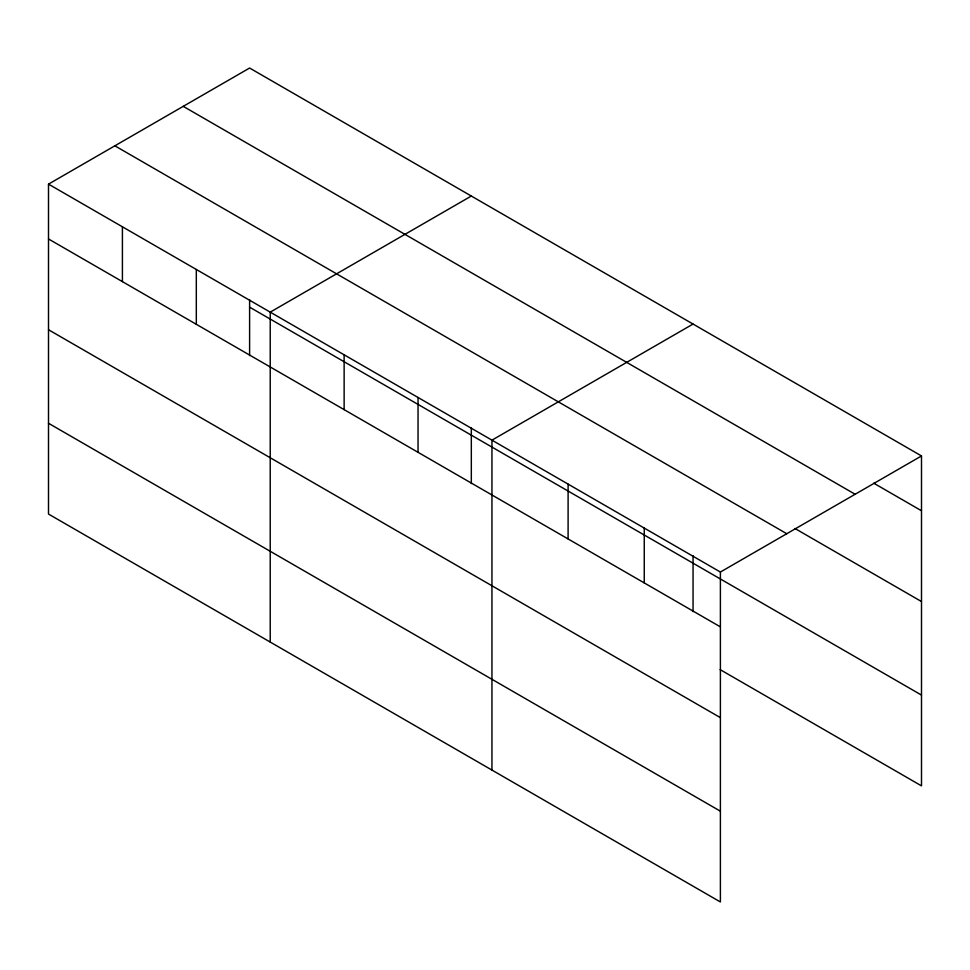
<?xml version="1.0" encoding="UTF-8"?>
<svg xmlns="http://www.w3.org/2000/svg" width="970" height="970" viewBox="0 0 970 970"><rect width="100%" height="100%" fill="white"/><g stroke="black" fill="none" stroke-linecap="round" stroke-linejoin="round"><path stroke-width="1.45" d="M720.164 669.627L921.5 785.87L921.5 455.948L249.605 68.033L48.5 184.13L48.5 514.051L720.395 901.967L720.395 572.045L48.5 184.13M471.323 196.037L270.23 312.146L270.23 642.067M693.053 324.053L491.948 440.162L491.948 770.083M720.395 572.045L921.5 455.948M873.752 483.193L921.5 510.766M183.233 106.348L855.14 494.263M795.012 528.529L921.5 601.545M114.86 145.815L786.767 533.73M249.605 307.163L921.5 695.09M48.5 238.959L720.395 626.875M48.5 329.739L720.395 717.654M48.5 423.272L720.395 811.187M693.053 555.652L693.053 611.609M644.25 528.08L644.25 582.909M568.105 484.127L568.105 538.944M471.323 427.637L471.323 483.593M418.046 397.482L418.046 452.311M344.132 354.814L344.132 409.643M249.605 299.621L249.605 355.59M196.316 269.478L196.316 324.295M122.414 226.798L122.414 281.627"/></g></svg>
